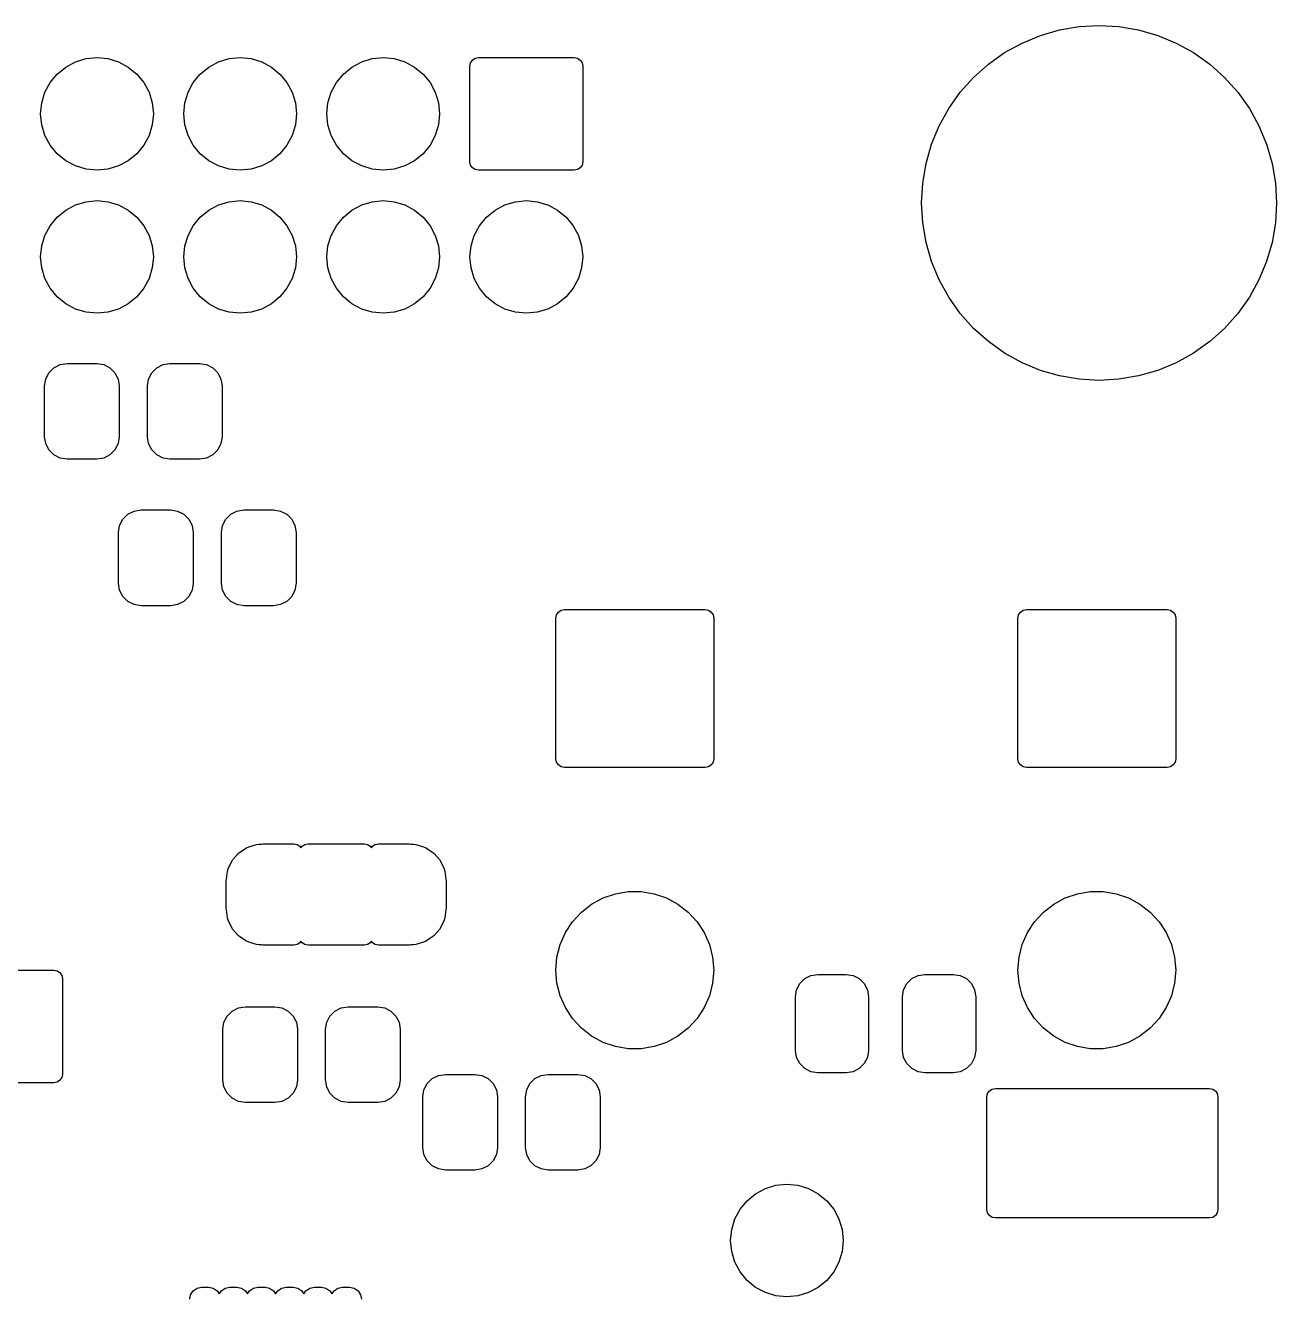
# Model space of a CAD drawing. Extents: x 0.26 to 1.73, y 0.28 to 2.12.
# Drawn here: x 0.85 to 1.724, y 1.235 to 2.124 of the extents above; entities that cross this region are included whole.
import ezdxf

# ---------------------------------------------------------------- set-up
doc = ezdxf.new("R2010")
doc.units = 0
doc.header["$MEASUREMENT"] = 0
doc.layers.add('BLACK', color=7, linetype='CONTINUOUS')

msp = doc.modelspace()

# ---------------------------------------------------------------- linework, layer by layer
at = {"layer": 'BLACK', "linetype": 'CONTINUOUS'}
for p, q in [((1.54619, 2.11173), (1.55904, 2.11706)), ((1.55904, 2.11706), (1.5724, 2.12091)), ((1.5724, 2.12091), (1.58611, 2.12324)), ((1.58611, 2.12324), (1.6, 2.12402)), ((1.6, 2.12402), (1.61389, 2.12324)), ((1.61389, 2.12324), (1.6276, 2.12091)), ((1.6276, 2.12091), (1.64096, 2.11706)), ((1.64096, 2.11706), (1.65381, 2.11173)), ((1.53402, 2.10501), (1.54619, 2.11173)), ((1.65381, 2.11173), (1.66598, 2.10501)), ((0.87793, 2.09494), (0.884737, 2.09858)), ((0.884737, 2.09858), (0.892122, 2.10082)), ((0.892122, 2.10082), (0.899803, 2.10157)), ((0.899803, 2.10157), (0.907484, 2.10082)), ((0.907484, 2.10082), (0.914869, 2.09858)), ((0.914869, 2.09858), (0.921676, 2.09494)), ((0.97793, 2.09494), (0.984737, 2.09858)), ((0.984737, 2.09858), (0.992122, 2.10082)), ((0.992122, 2.10082), (0.999803, 2.10157)), ((0.999803, 2.10157), (1.00748, 2.10082)), ((1.00748, 2.10082), (1.01487, 2.09858)), ((1.01487, 2.09858), (1.02168, 2.09494)), ((1.07793, 2.09494), (1.08474, 2.09858)), ((1.08474, 2.09858), (1.09212, 2.10082)), ((1.09212, 2.10082), (1.0998, 2.10157)), ((1.0998, 2.10157), (1.10748, 2.10082)), ((1.10748, 2.10082), (1.11487, 2.09858)), ((1.11487, 2.09858), (1.12168, 2.09494)), ((1.16088, 2.09793), (1.16216, 2.09985)), ((1.16216, 2.09985), (1.16408, 2.10113)), ((1.16408, 2.10113), (1.16634, 2.10157)), ((1.16634, 2.10157), (1.23327, 2.10157)), ((1.23327, 2.10157), (1.23553, 2.10113)), ((1.23553, 2.10113), (1.23744, 2.09985)), ((1.23744, 2.09985), (1.23872, 2.09793)), ((1.52268, 2.09696), (1.53402, 2.10501)), ((1.66598, 2.10501), (1.67732, 2.09696)), ((0.867068, 2.08408), (0.871964, 2.09004)), ((0.871964, 2.09004), (0.87793, 2.09494)), ((0.921676, 2.09494), (0.927642, 2.09004)), ((0.927642, 2.09004), (0.932538, 2.08408)), ((0.967068, 2.08408), (0.971964, 2.09004)), ((0.971964, 2.09004), (0.97793, 2.09494)), ((1.02168, 2.09494), (1.02764, 2.09004)), ((1.02764, 2.09004), (1.03254, 2.08408)), ((1.06707, 2.08408), (1.07196, 2.09004)), ((1.07196, 2.09004), (1.07793, 2.09494)), ((1.12168, 2.09494), (1.12764, 2.09004)), ((1.12764, 2.09004), (1.13254, 2.08408)), ((1.16043, 2.09567), (1.16088, 2.09793)), ((1.16043, 2.02874), (1.16043, 2.09567)), ((1.23872, 2.09793), (1.23917, 2.09567)), ((1.23917, 2.09567), (1.23917, 2.02874)), ((1.51231, 2.08769), (1.52268, 2.09696)), ((1.67732, 2.09696), (1.68769, 2.08769)), ((0.86343, 2.07727), (0.867068, 2.08408)), ((0.932538, 2.08408), (0.936176, 2.07727)), ((0.96343, 2.07727), (0.967068, 2.08408)), ((1.03254, 2.08408), (1.03618, 2.07727)), ((1.06343, 2.07727), (1.06707, 2.08408)), ((1.13254, 2.08408), (1.13618, 2.07727)), ((1.50304, 2.07732), (1.51231, 2.08769)), ((1.68769, 2.08769), (1.69696, 2.07732)), ((0.86119, 2.06989), (0.86343, 2.07727)), ((0.936176, 2.07727), (0.938417, 2.06989)), ((0.96119, 2.06989), (0.96343, 2.07727)), ((1.03618, 2.07727), (1.03842, 2.06989)), ((1.06119, 2.06989), (1.06343, 2.07727)), ((1.13618, 2.07727), (1.13842, 2.06989)), ((1.49499, 2.06598), (1.50304, 2.07732)), ((1.69696, 2.07732), (1.70501, 2.06598)), ((0.860433, 2.0622), (0.86119, 2.06989)), ((0.938417, 2.06989), (0.939173, 2.0622)), ((0.960433, 2.0622), (0.96119, 2.06989)), ((1.03842, 2.06989), (1.03917, 2.0622)), ((1.06043, 2.0622), (1.06119, 2.06989)), ((1.13842, 2.06989), (1.13917, 2.0622)), ((1.48827, 2.05381), (1.49499, 2.06598)), ((1.70501, 2.06598), (1.71173, 2.05381)), ((0.86119, 2.05452), (0.860433, 2.0622)), ((0.86343, 2.04714), (0.86119, 2.05452)), ((0.938417, 2.05452), (0.936176, 2.04714)), ((0.939173, 2.0622), (0.938417, 2.05452)), ((0.96119, 2.05452), (0.960433, 2.0622)), ((0.96343, 2.04714), (0.96119, 2.05452)), ((1.03842, 2.05452), (1.03618, 2.04714)), ((1.03917, 2.0622), (1.03842, 2.05452)), ((1.06119, 2.05452), (1.06043, 2.0622)), ((1.06343, 2.04714), (1.06119, 2.05452)), ((1.13842, 2.05452), (1.13618, 2.04714)), ((1.13917, 2.0622), (1.13842, 2.05452)), ((1.48294, 2.04096), (1.48827, 2.05381)), ((1.71173, 2.05381), (1.71706, 2.04096)), ((0.867068, 2.04033), (0.86343, 2.04714)), ((0.936176, 2.04714), (0.932538, 2.04033)), ((0.967068, 2.04033), (0.96343, 2.04714)), ((1.03618, 2.04714), (1.03254, 2.04033)), ((1.06707, 2.04033), (1.06343, 2.04714)), ((1.13618, 2.04714), (1.13254, 2.04033)), ((0.871964, 2.03437), (0.867068, 2.04033)), ((0.932538, 2.04033), (0.927642, 2.03437)), ((0.971964, 2.03437), (0.967068, 2.04033)), ((1.03254, 2.04033), (1.02764, 2.03437)), ((1.07196, 2.03437), (1.06707, 2.04033)), ((1.13254, 2.04033), (1.12764, 2.03437)), ((1.47909, 2.0276), (1.48294, 2.04096)), ((1.71706, 2.04096), (1.72091, 2.0276)), ((0.87793, 2.02947), (0.871964, 2.03437)), ((0.884737, 2.02583), (0.87793, 2.02947)), ((0.921676, 2.02947), (0.914869, 2.02583)), ((0.927642, 2.03437), (0.921676, 2.02947)), ((0.97793, 2.02947), (0.971964, 2.03437)), ((0.984737, 2.02583), (0.97793, 2.02947)), ((1.02168, 2.02947), (1.01487, 2.02583)), ((1.02764, 2.03437), (1.02168, 2.02947)), ((1.07793, 2.02947), (1.07196, 2.03437)), ((1.08474, 2.02583), (1.07793, 2.02947)), ((1.12168, 2.02947), (1.11487, 2.02583)), ((1.12764, 2.03437), (1.12168, 2.02947)), ((1.16088, 2.02648), (1.16043, 2.02874)), ((1.23917, 2.02874), (1.23872, 2.02648)), ((1.47676, 2.01389), (1.47909, 2.0276)), ((1.72091, 2.0276), (1.72324, 2.01389)), ((0.892122, 2.02359), (0.884737, 2.02583)), ((0.899803, 2.02283), (0.892122, 2.02359)), ((0.907484, 2.02359), (0.899803, 2.02283)), ((0.914869, 2.02583), (0.907484, 2.02359)), ((0.992122, 2.02359), (0.984737, 2.02583)), ((0.999803, 2.02283), (0.992122, 2.02359)), ((1.00748, 2.02359), (0.999803, 2.02283)), ((1.01487, 2.02583), (1.00748, 2.02359)), ((1.09212, 2.02359), (1.08474, 2.02583)), ((1.0998, 2.02283), (1.09212, 2.02359)), ((1.10748, 2.02359), (1.0998, 2.02283)), ((1.11487, 2.02583), (1.10748, 2.02359)), ((1.16216, 2.02456), (1.16088, 2.02648)), ((1.16408, 2.02328), (1.16216, 2.02456)), ((1.16634, 2.02283), (1.16408, 2.02328)), ((1.23327, 2.02283), (1.16634, 2.02283)), ((1.23553, 2.02328), (1.23327, 2.02283)), ((1.23744, 2.02456), (1.23553, 2.02328)), ((1.23872, 2.02648), (1.23744, 2.02456)), ((1.47598, 2), (1.47676, 2.01389)), ((1.72324, 2.01389), (1.72402, 2)), ((0.884737, 1.99858), (0.892122, 2.00082)), ((0.892122, 2.00082), (0.899803, 2.00157)), ((0.899803, 2.00157), (0.907484, 2.00082)), ((0.907484, 2.00082), (0.914869, 1.99858)), ((0.984737, 1.99858), (0.992122, 2.00082)), ((0.992122, 2.00082), (0.999803, 2.00157)), ((0.999803, 2.00157), (1.00748, 2.00082)), ((1.00748, 2.00082), (1.01487, 1.99858)), ((1.08474, 1.99858), (1.09212, 2.00082)), ((1.09212, 2.00082), (1.0998, 2.00157)), ((1.0998, 2.00157), (1.10748, 2.00082)), ((1.10748, 2.00082), (1.11487, 1.99858)), ((1.18474, 1.99858), (1.19212, 2.00082)), ((1.19212, 2.00082), (1.1998, 2.00157)), ((1.1998, 2.00157), (1.20748, 2.00082)), ((1.20748, 2.00082), (1.21487, 1.99858)), ((0.871964, 1.99004), (0.87793, 1.99494)), ((0.87793, 1.99494), (0.884737, 1.99858)), ((0.914869, 1.99858), (0.921676, 1.99494)), ((0.921676, 1.99494), (0.927642, 1.99004)), ((0.971964, 1.99004), (0.97793, 1.99494)), ((0.97793, 1.99494), (0.984737, 1.99858)), ((1.01487, 1.99858), (1.02168, 1.99494)), ((1.02168, 1.99494), (1.02764, 1.99004)), ((1.07196, 1.99004), (1.07793, 1.99494)), ((1.07793, 1.99494), (1.08474, 1.99858)), ((1.11487, 1.99858), (1.12168, 1.99494)), ((1.12168, 1.99494), (1.12764, 1.99004)), ((1.17196, 1.99004), (1.17793, 1.99494)), ((1.17793, 1.99494), (1.18474, 1.99858)), ((1.21487, 1.99858), (1.22168, 1.99494)), ((1.22168, 1.99494), (1.22764, 1.99004)), ((1.47676, 1.98611), (1.47598, 2)), ((1.72402, 2), (1.72324, 1.98611)), ((0.86343, 1.97727), (0.867068, 1.98408)), ((0.867068, 1.98408), (0.871964, 1.99004)), ((0.927642, 1.99004), (0.932538, 1.98408)), ((0.932538, 1.98408), (0.936176, 1.97727)), ((0.96343, 1.97727), (0.967068, 1.98408)), ((0.967068, 1.98408), (0.971964, 1.99004)), ((1.02764, 1.99004), (1.03254, 1.98408)), ((1.03254, 1.98408), (1.03618, 1.97727)), ((1.06343, 1.97727), (1.06707, 1.98408)), ((1.06707, 1.98408), (1.07196, 1.99004)), ((1.12764, 1.99004), (1.13254, 1.98408)), ((1.13254, 1.98408), (1.13618, 1.97727)), ((1.16343, 1.97727), (1.16707, 1.98408)), ((1.16707, 1.98408), (1.17196, 1.99004)), ((1.22764, 1.99004), (1.23254, 1.98408)), ((1.23254, 1.98408), (1.23618, 1.97727)), ((1.47909, 1.9724), (1.47676, 1.98611)), ((1.72324, 1.98611), (1.72091, 1.9724)), ((0.86119, 1.96989), (0.86343, 1.97727)), ((0.936176, 1.97727), (0.938417, 1.96989)), ((0.96119, 1.96989), (0.96343, 1.97727)), ((1.03618, 1.97727), (1.03842, 1.96989)), ((1.06119, 1.96989), (1.06343, 1.97727)), ((1.13618, 1.97727), (1.13842, 1.96989)), ((1.16119, 1.96989), (1.16343, 1.97727)), ((1.23618, 1.97727), (1.23842, 1.96989)), ((0.860433, 1.9622), (0.86119, 1.96989)), ((0.938417, 1.96989), (0.939173, 1.9622)), ((0.960433, 1.9622), (0.96119, 1.96989)), ((1.03842, 1.96989), (1.03917, 1.9622)), ((1.06043, 1.9622), (1.06119, 1.96989)), ((1.13842, 1.96989), (1.13917, 1.9622)), ((1.16043, 1.9622), (1.16119, 1.96989)), ((1.23842, 1.96989), (1.23917, 1.9622)), ((1.48294, 1.95904), (1.47909, 1.9724)), ((1.72091, 1.9724), (1.71706, 1.95904)), ((0.86119, 1.95452), (0.860433, 1.9622)), ((0.939173, 1.9622), (0.938417, 1.95452)), ((0.96119, 1.95452), (0.960433, 1.9622)), ((1.03917, 1.9622), (1.03842, 1.95452)), ((1.06119, 1.95452), (1.06043, 1.9622)), ((1.13917, 1.9622), (1.13842, 1.95452)), ((1.16119, 1.95452), (1.16043, 1.9622)), ((1.23917, 1.9622), (1.23842, 1.95452)), ((1.48827, 1.94619), (1.48294, 1.95904)), ((1.71706, 1.95904), (1.71173, 1.94619)), ((0.86343, 1.94714), (0.86119, 1.95452)), ((0.867068, 1.94033), (0.86343, 1.94714)), ((0.936176, 1.94714), (0.932538, 1.94033)), ((0.938417, 1.95452), (0.936176, 1.94714)), ((0.96343, 1.94714), (0.96119, 1.95452)), ((0.967068, 1.94033), (0.96343, 1.94714)), ((1.03618, 1.94714), (1.03254, 1.94033)), ((1.03842, 1.95452), (1.03618, 1.94714)), ((1.06343, 1.94714), (1.06119, 1.95452)), ((1.06707, 1.94033), (1.06343, 1.94714)), ((1.13618, 1.94714), (1.13254, 1.94033)), ((1.13842, 1.95452), (1.13618, 1.94714)), ((1.16343, 1.94714), (1.16119, 1.95452)), ((1.16707, 1.94033), (1.16343, 1.94714)), ((1.23618, 1.94714), (1.23254, 1.94033)), ((1.23842, 1.95452), (1.23618, 1.94714)), ((0.871964, 1.93437), (0.867068, 1.94033)), ((0.932538, 1.94033), (0.927642, 1.93437)), ((0.971964, 1.93437), (0.967068, 1.94033)), ((1.03254, 1.94033), (1.02764, 1.93437)), ((1.07196, 1.93437), (1.06707, 1.94033)), ((1.13254, 1.94033), (1.12764, 1.93437)), ((1.17196, 1.93437), (1.16707, 1.94033)), ((1.23254, 1.94033), (1.22764, 1.93437)), ((1.49499, 1.93402), (1.48827, 1.94619)), ((1.71173, 1.94619), (1.70501, 1.93402)), ((0.87793, 1.92947), (0.871964, 1.93437)), ((0.884737, 1.92583), (0.87793, 1.92947)), ((0.921676, 1.92947), (0.914869, 1.92583)), ((0.927642, 1.93437), (0.921676, 1.92947)), ((0.97793, 1.92947), (0.971964, 1.93437)), ((0.984737, 1.92583), (0.97793, 1.92947)), ((1.02168, 1.92947), (1.01487, 1.92583)), ((1.02764, 1.93437), (1.02168, 1.92947)), ((1.07793, 1.92947), (1.07196, 1.93437)), ((1.08474, 1.92583), (1.07793, 1.92947)), ((1.12168, 1.92947), (1.11487, 1.92583)), ((1.12764, 1.93437), (1.12168, 1.92947)), ((1.17793, 1.92947), (1.17196, 1.93437)), ((1.18474, 1.92583), (1.17793, 1.92947)), ((1.22168, 1.92947), (1.21487, 1.92583)), ((1.22764, 1.93437), (1.22168, 1.92947)), ((1.50304, 1.92268), (1.49499, 1.93402)), ((1.70501, 1.93402), (1.69696, 1.92268)), ((0.892122, 1.92359), (0.884737, 1.92583)), ((0.899803, 1.92283), (0.892122, 1.92359)), ((0.907484, 1.92359), (0.899803, 1.92283)), ((0.914869, 1.92583), (0.907484, 1.92359)), ((0.992122, 1.92359), (0.984737, 1.92583)), ((0.999803, 1.92283), (0.992122, 1.92359)), ((1.00748, 1.92359), (0.999803, 1.92283)), ((1.01487, 1.92583), (1.00748, 1.92359)), ((1.09212, 1.92359), (1.08474, 1.92583)), ((1.0998, 1.92283), (1.09212, 1.92359)), ((1.10748, 1.92359), (1.0998, 1.92283)), ((1.11487, 1.92583), (1.10748, 1.92359)), ((1.19212, 1.92359), (1.18474, 1.92583)), ((1.1998, 1.92283), (1.19212, 1.92359)), ((1.20748, 1.92359), (1.1998, 1.92283)), ((1.21487, 1.92583), (1.20748, 1.92359)), ((1.51231, 1.91231), (1.50304, 1.92268)), ((1.69696, 1.92268), (1.68769, 1.91231)), ((1.52268, 1.90304), (1.51231, 1.91231)), ((1.68769, 1.91231), (1.67732, 1.90304)), ((1.53402, 1.89499), (1.52268, 1.90304)), ((1.67732, 1.90304), (1.66598, 1.89499)), ((1.54619, 1.88827), (1.53402, 1.89499)), ((1.66598, 1.89499), (1.65381, 1.88827)), ((0.869681, 1.88479), (0.874071, 1.88702)), ((0.874071, 1.88702), (0.878937, 1.8878)), ((0.878937, 1.8878), (0.899606, 1.8878)), ((0.899606, 1.8878), (0.904473, 1.88702)), ((0.904473, 1.88702), (0.908863, 1.88479)), ((0.941531, 1.88479), (0.945921, 1.88702)), ((0.945921, 1.88702), (0.950787, 1.8878)), ((0.950787, 1.8878), (0.971457, 1.8878)), ((0.971457, 1.8878), (0.976323, 1.88702)), ((0.976323, 1.88702), (0.980713, 1.88479)), ((1.55904, 1.88294), (1.54619, 1.88827)), ((1.65381, 1.88827), (1.64096, 1.88294)), ((0.863189, 1.87205), (0.86396, 1.87691)), ((0.86396, 1.87691), (0.866197, 1.8813)), ((0.866197, 1.8813), (0.869681, 1.88479)), ((0.908863, 1.88479), (0.912347, 1.8813)), ((0.912347, 1.8813), (0.914584, 1.87691)), ((0.914584, 1.87691), (0.915354, 1.87205)), ((0.935039, 1.87205), (0.93581, 1.87691)), ((0.93581, 1.87691), (0.938047, 1.8813)), ((0.938047, 1.8813), (0.941531, 1.88479)), ((0.980713, 1.88479), (0.984197, 1.8813)), ((0.984197, 1.8813), (0.986434, 1.87691)), ((0.986434, 1.87691), (0.987205, 1.87205)), ((1.5724, 1.87909), (1.55904, 1.88294)), ((1.58611, 1.87676), (1.5724, 1.87909)), ((1.6, 1.87598), (1.58611, 1.87676)), ((1.61389, 1.87676), (1.6, 1.87598)), ((1.6276, 1.87909), (1.61389, 1.87676)), ((1.64096, 1.88294), (1.6276, 1.87909)), ((0.863189, 1.83661), (0.863189, 1.87205)), ((0.915354, 1.87205), (0.915354, 1.83661)), ((0.935039, 1.83661), (0.935039, 1.87205)), ((0.987205, 1.87205), (0.987205, 1.83661)), ((0.86396, 1.83175), (0.863189, 1.83661)), ((0.866197, 1.82736), (0.86396, 1.83175)), ((0.914584, 1.83175), (0.912347, 1.82736)), ((0.915354, 1.83661), (0.914584, 1.83175)), ((0.93581, 1.83175), (0.935039, 1.83661)), ((0.938047, 1.82736), (0.93581, 1.83175)), ((0.986434, 1.83175), (0.984197, 1.82736)), ((0.987205, 1.83661), (0.986434, 1.83175)), ((0.869681, 1.82387), (0.866197, 1.82736)), ((0.874071, 1.82164), (0.869681, 1.82387)), ((0.908863, 1.82387), (0.904473, 1.82164)), ((0.912347, 1.82736), (0.908863, 1.82387)), ((0.941531, 1.82387), (0.938047, 1.82736)), ((0.945921, 1.82164), (0.941531, 1.82387)), ((0.980713, 1.82387), (0.976323, 1.82164)), ((0.984197, 1.82736), (0.980713, 1.82387)), ((0.878937, 1.82087), (0.874071, 1.82164)), ((0.899606, 1.82087), (0.878937, 1.82087)), ((0.904473, 1.82164), (0.899606, 1.82087)), ((0.950787, 1.82087), (0.945921, 1.82164)), ((0.971457, 1.82087), (0.950787, 1.82087)), ((0.976323, 1.82164), (0.971457, 1.82087)), ((0.915633, 1.77455), (0.91787, 1.77894)), ((0.91787, 1.77894), (0.921354, 1.78243)), ((0.921354, 1.78243), (0.925744, 1.78466)), ((0.925744, 1.78466), (0.93061, 1.78543)), ((0.93061, 1.78543), (0.95128, 1.78543)), ((0.95128, 1.78543), (0.956146, 1.78466)), ((0.956146, 1.78466), (0.960536, 1.78243)), ((0.960536, 1.78243), (0.96402, 1.77894)), ((0.96402, 1.77894), (0.966257, 1.77455)), ((0.987483, 1.77455), (0.98972, 1.77894)), ((0.98972, 1.77894), (0.993204, 1.78243)), ((0.993204, 1.78243), (0.997594, 1.78466)), ((0.997594, 1.78466), (1.00246, 1.78543)), ((1.00246, 1.78543), (1.02313, 1.78543)), ((1.02313, 1.78543), (1.028, 1.78466)), ((1.028, 1.78466), (1.03239, 1.78243)), ((1.03239, 1.78243), (1.03587, 1.77894)), ((1.03587, 1.77894), (1.03811, 1.77455)), ((0.914862, 1.76969), (0.915633, 1.77455)), ((0.914862, 1.73425), (0.914862, 1.76969)), ((0.966257, 1.77455), (0.967028, 1.76969)), ((0.967028, 1.76969), (0.967028, 1.73425)), ((0.986713, 1.76969), (0.987483, 1.77455)), ((0.986713, 1.73425), (0.986713, 1.76969)), ((1.03811, 1.77455), (1.03888, 1.76969)), ((1.03888, 1.76969), (1.03888, 1.73425)), ((0.915633, 1.72939), (0.914862, 1.73425)), ((0.967028, 1.73425), (0.966257, 1.72939)), ((0.987483, 1.72939), (0.986713, 1.73425)), ((1.03888, 1.73425), (1.03811, 1.72939)), ((0.91787, 1.725), (0.915633, 1.72939)), ((0.921354, 1.72151), (0.91787, 1.725)), ((0.96402, 1.725), (0.960536, 1.72151)), ((0.966257, 1.72939), (0.96402, 1.725)), ((0.98972, 1.725), (0.987483, 1.72939)), ((0.993204, 1.72151), (0.98972, 1.725)), ((1.03587, 1.725), (1.03239, 1.72151)), ((1.03811, 1.72939), (1.03587, 1.725)), ((0.925744, 1.71927), (0.921354, 1.72151)), ((0.93061, 1.7185), (0.925744, 1.71927)), ((0.95128, 1.7185), (0.93061, 1.7185)), ((0.956146, 1.71927), (0.95128, 1.7185)), ((0.960536, 1.72151), (0.956146, 1.71927)), ((0.997594, 1.71927), (0.993204, 1.72151)), ((1.00246, 1.7185), (0.997594, 1.71927)), ((1.02313, 1.7185), (1.00246, 1.7185)), ((1.028, 1.71927), (1.02313, 1.7185)), ((1.03239, 1.72151), (1.028, 1.71927)), ((1.22047, 1.70984), (1.22092, 1.7121)), ((1.22047, 1.61142), (1.22047, 1.70984)), ((1.22092, 1.7121), (1.2222, 1.71402)), ((1.2222, 1.71402), (1.22412, 1.7153)), ((1.22412, 1.7153), (1.22638, 1.71575)), ((1.22638, 1.71575), (1.3248, 1.71575)), ((1.3248, 1.71575), (1.32706, 1.7153)), ((1.32706, 1.7153), (1.32898, 1.71402)), ((1.32898, 1.71402), (1.33026, 1.7121)), ((1.33026, 1.7121), (1.33071, 1.70984)), ((1.33071, 1.70984), (1.33071, 1.61142)), ((1.54331, 1.70984), (1.54376, 1.7121)), ((1.54331, 1.61142), (1.54331, 1.70984)), ((1.54376, 1.7121), (1.54504, 1.71402)), ((1.54504, 1.71402), (1.54695, 1.7153)), ((1.54695, 1.7153), (1.54921, 1.71575)), ((1.54921, 1.71575), (1.64764, 1.71575)), ((1.64764, 1.71575), (1.6499, 1.7153)), ((1.6499, 1.7153), (1.65181, 1.71402)), ((1.65181, 1.71402), (1.65309, 1.7121)), ((1.65309, 1.7121), (1.65354, 1.70984)), ((1.65354, 1.70984), (1.65354, 1.61142)), ((1.22092, 1.60916), (1.22047, 1.61142)), ((1.33071, 1.61142), (1.33026, 1.60916)), ((1.54376, 1.60916), (1.54331, 1.61142)), ((1.65354, 1.61142), (1.65309, 1.60916)), ((1.2222, 1.60724), (1.22092, 1.60916)), ((1.22412, 1.60596), (1.2222, 1.60724)), ((1.22638, 1.60551), (1.22412, 1.60596)), ((1.3248, 1.60551), (1.22638, 1.60551)), ((1.32706, 1.60596), (1.3248, 1.60551)), ((1.32898, 1.60724), (1.32706, 1.60596)), ((1.33026, 1.60916), (1.32898, 1.60724)), ((1.54504, 1.60724), (1.54376, 1.60916)), ((1.54695, 1.60596), (1.54504, 1.60724)), ((1.54921, 1.60551), (1.54695, 1.60596)), ((1.64764, 1.60551), (1.54921, 1.60551)), ((1.6499, 1.60596), (1.64764, 1.60551)), ((1.65181, 1.60724), (1.6499, 1.60596)), ((1.65309, 1.60916), (1.65181, 1.60724)), ((0.999664, 1.54632), (1.00438, 1.54935)), ((1.00438, 1.54935), (1.00591, 1.55005)), ((1.00591, 1.55005), (1.01128, 1.55163)), ((1.01128, 1.55163), (1.01295, 1.55187)), ((1.01295, 1.55187), (1.01474, 1.55187)), ((1.01474, 1.55187), (1.01575, 1.55207)), ((1.01575, 1.55207), (1.0374, 1.55207)), ((1.0374, 1.55207), (1.03966, 1.55162)), ((1.03966, 1.55162), (1.04158, 1.55034)), ((1.04158, 1.55034), (1.04232, 1.54922)), ((1.04232, 1.54922), (1.04307, 1.55034)), ((1.04307, 1.55034), (1.04498, 1.55162)), ((1.04498, 1.55162), (1.04724, 1.55207)), ((1.04724, 1.55207), (1.08661, 1.55207)), ((1.08661, 1.55207), (1.08887, 1.55162)), ((1.08887, 1.55162), (1.09079, 1.55034)), ((1.09079, 1.55034), (1.09154, 1.54922)), ((1.09154, 1.54922), (1.09228, 1.55034)), ((1.09228, 1.55034), (1.0942, 1.55162)), ((1.0942, 1.55162), (1.09646, 1.55207)), ((1.09646, 1.55207), (1.11811, 1.55207)), ((1.11811, 1.55207), (1.11912, 1.55187)), ((1.11912, 1.55187), (1.12091, 1.55187)), ((1.12091, 1.55187), (1.12258, 1.55163)), ((1.12258, 1.55163), (1.12795, 1.55005)), ((1.12795, 1.55005), (1.12948, 1.54935)), ((1.12948, 1.54935), (1.13419, 1.54632)), ((0.991489, 1.53448), (0.993816, 1.53957)), ((0.993816, 1.53957), (0.994725, 1.54099)), ((0.994725, 1.54099), (0.998394, 1.54522)), ((0.998394, 1.54522), (0.999664, 1.54632)), ((1.13419, 1.54632), (1.13546, 1.54522)), ((1.13546, 1.54522), (1.13913, 1.54099)), ((1.13913, 1.54099), (1.14004, 1.53957)), ((1.14004, 1.53957), (1.14237, 1.53448)), ((0.990218, 1.52732), (0.991015, 1.53286)), ((0.991015, 1.53286), (0.991489, 1.53448)), ((1.14237, 1.53448), (1.14284, 1.53286)), ((1.14284, 1.53286), (1.14364, 1.52732)), ((0.990157, 1.52648), (0.990218, 1.52732)), ((0.990157, 1.50679), (0.990157, 1.52648)), ((1.14364, 1.52732), (1.1437, 1.52648)), ((1.1437, 1.52648), (1.1437, 1.50679)), ((1.24544, 1.50992), (1.25345, 1.51426)), ((1.25345, 1.51426), (1.26206, 1.51721)), ((1.26206, 1.51721), (1.27104, 1.51871)), ((1.27104, 1.51871), (1.28014, 1.51871)), ((1.28014, 1.51871), (1.28912, 1.51721)), ((1.28912, 1.51721), (1.29773, 1.51426)), ((1.29773, 1.51426), (1.30574, 1.50992)), ((1.56828, 1.50992), (1.57628, 1.51426)), ((1.57628, 1.51426), (1.58489, 1.51721)), ((1.58489, 1.51721), (1.59387, 1.51871)), ((1.59387, 1.51871), (1.60298, 1.51871)), ((1.60298, 1.51871), (1.61196, 1.51721)), ((1.61196, 1.51721), (1.62057, 1.51426)), ((1.62057, 1.51426), (1.62857, 1.50992)), ((0.990218, 1.50595), (0.990157, 1.50679)), ((0.991015, 1.5004), (0.990218, 1.50595)), ((1.14364, 1.50595), (1.14284, 1.5004)), ((1.1437, 1.50679), (1.14364, 1.50595)), ((1.23209, 1.49763), (1.23826, 1.50433)), ((1.23826, 1.50433), (1.24544, 1.50992)), ((1.30574, 1.50992), (1.31292, 1.50433)), ((1.31292, 1.50433), (1.31909, 1.49763)), ((1.55493, 1.49763), (1.56109, 1.50433)), ((1.56109, 1.50433), (1.56828, 1.50992)), ((1.62857, 1.50992), (1.63576, 1.50433)), ((1.63576, 1.50433), (1.64192, 1.49763)), ((0.991489, 1.49879), (0.991015, 1.5004)), ((0.993816, 1.4937), (0.991489, 1.49879)), ((0.994725, 1.49228), (0.993816, 1.4937)), ((1.14004, 1.4937), (1.13913, 1.49228)), ((1.14237, 1.49879), (1.14004, 1.4937)), ((1.14284, 1.5004), (1.14237, 1.49879)), ((1.22712, 1.49001), (1.23209, 1.49763)), ((1.31909, 1.49763), (1.32407, 1.49001)), ((1.54995, 1.49001), (1.55493, 1.49763)), ((1.64192, 1.49763), (1.6469, 1.49001)), ((0.998394, 1.48805), (0.994725, 1.49228)), ((0.999664, 1.48695), (0.998394, 1.48805)), ((1.00438, 1.48392), (0.999664, 1.48695)), ((1.13419, 1.48695), (1.12948, 1.48392)), ((1.13546, 1.48805), (1.13419, 1.48695)), ((1.13913, 1.49228), (1.13546, 1.48805)), ((1.22346, 1.48168), (1.22712, 1.49001)), ((1.32407, 1.49001), (1.32772, 1.48168)), ((1.54629, 1.48168), (1.54995, 1.49001)), ((1.6469, 1.49001), (1.65056, 1.48168)), ((1.00591, 1.48322), (1.00438, 1.48392)), ((1.01128, 1.48164), (1.00591, 1.48322)), ((1.01295, 1.4814), (1.01128, 1.48164)), ((1.01474, 1.4814), (1.01295, 1.4814)), ((1.01575, 1.4812), (1.01474, 1.4814)), ((1.0374, 1.4812), (1.01575, 1.4812)), ((1.03966, 1.48165), (1.0374, 1.4812)), ((1.04158, 1.48293), (1.03966, 1.48165)), ((1.04232, 1.48405), (1.04158, 1.48293)), ((1.04307, 1.48293), (1.04232, 1.48405)), ((1.04498, 1.48165), (1.04307, 1.48293)), ((1.04724, 1.4812), (1.04498, 1.48165)), ((1.08661, 1.4812), (1.04724, 1.4812)), ((1.08887, 1.48165), (1.08661, 1.4812)), ((1.09079, 1.48293), (1.08887, 1.48165)), ((1.09154, 1.48405), (1.09079, 1.48293)), ((1.09228, 1.48293), (1.09154, 1.48405)), ((1.0942, 1.48165), (1.09228, 1.48293)), ((1.09646, 1.4812), (1.0942, 1.48165)), ((1.11811, 1.4812), (1.09646, 1.4812)), ((1.11912, 1.4814), (1.11811, 1.4812)), ((1.12091, 1.4814), (1.11912, 1.4814)), ((1.12258, 1.48164), (1.12091, 1.4814)), ((1.12795, 1.48322), (1.12258, 1.48164)), ((1.12948, 1.48392), (1.12795, 1.48322)), ((1.22122, 1.47285), (1.22346, 1.48168)), ((1.32772, 1.48168), (1.32996, 1.47285)), ((1.54406, 1.47285), (1.54629, 1.48168)), ((1.65056, 1.48168), (1.65279, 1.47285)), ((1.22047, 1.46378), (1.22122, 1.47285)), ((1.32996, 1.47285), (1.33071, 1.46378)), ((1.54331, 1.46378), (1.54406, 1.47285)), ((1.65279, 1.47285), (1.65354, 1.46378)), ((0.802756, 1.46378), (0.869685, 1.46378)), ((0.869685, 1.46378), (0.871945, 1.46333)), ((0.871945, 1.46333), (0.873861, 1.46205)), ((0.873861, 1.46205), (0.875141, 1.46013)), ((0.875141, 1.46013), (0.875591, 1.45787)), ((1.22122, 1.45471), (1.22047, 1.46378)), ((1.33071, 1.46378), (1.32996, 1.45471)), ((1.39429, 1.45782), (1.39868, 1.46006)), ((1.39868, 1.46006), (1.40354, 1.46083)), ((1.40354, 1.46083), (1.42323, 1.46083)), ((1.42323, 1.46083), (1.42809, 1.46006)), ((1.42809, 1.46006), (1.43248, 1.45782)), ((1.46909, 1.45782), (1.47348, 1.46006)), ((1.47348, 1.46006), (1.47835, 1.46083)), ((1.47835, 1.46083), (1.49803, 1.46083)), ((1.49803, 1.46083), (1.5029, 1.46006)), ((1.5029, 1.46006), (1.50729, 1.45782)), ((1.54406, 1.45471), (1.54331, 1.46378)), ((1.65354, 1.46378), (1.65279, 1.45471)), ((0.875591, 1.45787), (0.875591, 1.39094)), ((1.22346, 1.44588), (1.22122, 1.45471)), ((1.32996, 1.45471), (1.32772, 1.44588)), ((1.3878, 1.44508), (1.38857, 1.44995)), ((1.38857, 1.44995), (1.3908, 1.45434)), ((1.3908, 1.45434), (1.39429, 1.45782)), ((1.43248, 1.45782), (1.43597, 1.45434)), ((1.43597, 1.45434), (1.43821, 1.44995)), ((1.43821, 1.44995), (1.43898, 1.44508)), ((1.4626, 1.44508), (1.46337, 1.44995)), ((1.46337, 1.44995), (1.46561, 1.45434)), ((1.46561, 1.45434), (1.46909, 1.45782)), ((1.50729, 1.45782), (1.51077, 1.45434)), ((1.51077, 1.45434), (1.51301, 1.44995)), ((1.51301, 1.44995), (1.51378, 1.44508)), ((1.54629, 1.44588), (1.54406, 1.45471)), ((1.65279, 1.45471), (1.65056, 1.44588)), ((1.22712, 1.43755), (1.22346, 1.44588)), ((1.32772, 1.44588), (1.32407, 1.43755)), ((1.3878, 1.40768), (1.3878, 1.44508)), ((1.43898, 1.44508), (1.43898, 1.40768)), ((1.4626, 1.40768), (1.4626, 1.44508)), ((1.51378, 1.44508), (1.51378, 1.40768)), ((1.54995, 1.43755), (1.54629, 1.44588)), ((1.65056, 1.44588), (1.6469, 1.43755)), ((0.988468, 1.42731), (0.990704, 1.4317)), ((0.990704, 1.4317), (0.994188, 1.43518)), ((0.994188, 1.43518), (0.998578, 1.43742)), ((0.998578, 1.43742), (1.00344, 1.43819)), ((1.00344, 1.43819), (1.02411, 1.43819)), ((1.02411, 1.43819), (1.02898, 1.43742)), ((1.02898, 1.43742), (1.03337, 1.43518)), ((1.03337, 1.43518), (1.03685, 1.4317)), ((1.03685, 1.4317), (1.03909, 1.42731)), ((1.06032, 1.42731), (1.06255, 1.4317)), ((1.06255, 1.4317), (1.06604, 1.43518)), ((1.06604, 1.43518), (1.07043, 1.43742)), ((1.07043, 1.43742), (1.0753, 1.43819)), ((1.0753, 1.43819), (1.09596, 1.43819)), ((1.09596, 1.43819), (1.10083, 1.43742)), ((1.10083, 1.43742), (1.10522, 1.43518)), ((1.10522, 1.43518), (1.10871, 1.4317)), ((1.10871, 1.4317), (1.11094, 1.42731)), ((1.23209, 1.42993), (1.22712, 1.43755)), ((1.32407, 1.43755), (1.31909, 1.42993)), ((1.55493, 1.42993), (1.54995, 1.43755)), ((1.6469, 1.43755), (1.64192, 1.42993)), ((0.987697, 1.42244), (0.988468, 1.42731)), ((1.03909, 1.42731), (1.03986, 1.42244)), ((1.05955, 1.42244), (1.06032, 1.42731)), ((1.11094, 1.42731), (1.11171, 1.42244)), ((1.23826, 1.42323), (1.23209, 1.42993)), ((1.24544, 1.41764), (1.23826, 1.42323)), ((1.31292, 1.42323), (1.30574, 1.41764)), ((1.31909, 1.42993), (1.31292, 1.42323)), ((1.56109, 1.42323), (1.55493, 1.42993)), ((1.56828, 1.41764), (1.56109, 1.42323)), ((1.63576, 1.42323), (1.62857, 1.41764)), ((1.64192, 1.42993), (1.63576, 1.42323)), ((0.987697, 1.38701), (0.987697, 1.42244)), ((1.03986, 1.42244), (1.03986, 1.38701)), ((1.05955, 1.38701), (1.05955, 1.42244)), ((1.11171, 1.42244), (1.11171, 1.38701)), ((1.25345, 1.4133), (1.24544, 1.41764)), ((1.30574, 1.41764), (1.29773, 1.4133)), ((1.57628, 1.4133), (1.56828, 1.41764)), ((1.62857, 1.41764), (1.62057, 1.4133)), ((1.26206, 1.41035), (1.25345, 1.4133)), ((1.27104, 1.40885), (1.26206, 1.41035)), ((1.28014, 1.40885), (1.27104, 1.40885)), ((1.28912, 1.41035), (1.28014, 1.40885)), ((1.29773, 1.4133), (1.28912, 1.41035)), ((1.38857, 1.40281), (1.3878, 1.40768)), ((1.43898, 1.40768), (1.43821, 1.40281)), ((1.46337, 1.40281), (1.4626, 1.40768)), ((1.51378, 1.40768), (1.51301, 1.40281)), ((1.58489, 1.41035), (1.57628, 1.4133)), ((1.59387, 1.40885), (1.58489, 1.41035)), ((1.60298, 1.40885), (1.59387, 1.40885)), ((1.61196, 1.41035), (1.60298, 1.40885)), ((1.62057, 1.4133), (1.61196, 1.41035)), ((1.3908, 1.39842), (1.38857, 1.40281)), ((1.39429, 1.39494), (1.3908, 1.39842)), ((1.43597, 1.39842), (1.43248, 1.39494)), ((1.43821, 1.40281), (1.43597, 1.39842)), ((1.46561, 1.39842), (1.46337, 1.40281)), ((1.46909, 1.39494), (1.46561, 1.39842)), ((1.51077, 1.39842), (1.50729, 1.39494)), ((1.51301, 1.40281), (1.51077, 1.39842)), ((0.875141, 1.38868), (0.873861, 1.38677)), ((0.875591, 1.39094), (0.875141, 1.38868)), ((0.988468, 1.38214), (0.987697, 1.38701)), ((1.03986, 1.38701), (1.03909, 1.38214)), ((1.06032, 1.38214), (1.05955, 1.38701)), ((1.11171, 1.38701), (1.11094, 1.38214)), ((1.13047, 1.38445), (1.13395, 1.38794)), ((1.13395, 1.38794), (1.13834, 1.39017)), ((1.13834, 1.39017), (1.14321, 1.39094)), ((1.14321, 1.39094), (1.16388, 1.39094)), ((1.16388, 1.39094), (1.16874, 1.39017)), ((1.16874, 1.39017), (1.17313, 1.38794)), ((1.17313, 1.38794), (1.17662, 1.38445)), ((1.20232, 1.38445), (1.2058, 1.38794)), ((1.2058, 1.38794), (1.21019, 1.39017)), ((1.21019, 1.39017), (1.21506, 1.39094)), ((1.21506, 1.39094), (1.23573, 1.39094)), ((1.23573, 1.39094), (1.24059, 1.39017)), ((1.24059, 1.39017), (1.24498, 1.38794)), ((1.24498, 1.38794), (1.24847, 1.38445)), ((1.39868, 1.3927), (1.39429, 1.39494)), ((1.40354, 1.39193), (1.39868, 1.3927)), ((1.42323, 1.39193), (1.40354, 1.39193)), ((1.42809, 1.3927), (1.42323, 1.39193)), ((1.43248, 1.39494), (1.42809, 1.3927)), ((1.47348, 1.3927), (1.46909, 1.39494)), ((1.47835, 1.39193), (1.47348, 1.3927)), ((1.49803, 1.39193), (1.47835, 1.39193)), ((1.5029, 1.3927), (1.49803, 1.39193)), ((1.50729, 1.39494), (1.5029, 1.3927)), ((0.869685, 1.38504), (0.802756, 1.38504)), ((0.871945, 1.38549), (0.869685, 1.38504)), ((0.873861, 1.38677), (0.871945, 1.38549)), ((0.990704, 1.37775), (0.988468, 1.38214)), ((1.03909, 1.38214), (1.03685, 1.37775)), ((1.06255, 1.37775), (1.06032, 1.38214)), ((1.11094, 1.38214), (1.10871, 1.37775)), ((1.12746, 1.3752), (1.12823, 1.38006)), ((1.12823, 1.38006), (1.13047, 1.38445)), ((1.17662, 1.38445), (1.17886, 1.38006)), ((1.17886, 1.38006), (1.17963, 1.3752)), ((1.19931, 1.3752), (1.20008, 1.38006)), ((1.20008, 1.38006), (1.20232, 1.38445)), ((1.24847, 1.38445), (1.25071, 1.38006)), ((1.25071, 1.38006), (1.25148, 1.3752)), ((1.5221, 1.37746), (1.52338, 1.37937)), ((1.52338, 1.37937), (1.5253, 1.38065)), ((1.5253, 1.38065), (1.52756, 1.3811)), ((1.52756, 1.3811), (1.67717, 1.3811)), ((1.67717, 1.3811), (1.67943, 1.38065)), ((1.67943, 1.38065), (1.68134, 1.37937)), ((1.68134, 1.37937), (1.68262, 1.37746)), ((0.994188, 1.37427), (0.990704, 1.37775)), ((0.998578, 1.37203), (0.994188, 1.37427)), ((1.00344, 1.37126), (0.998578, 1.37203)), ((1.02411, 1.37126), (1.00344, 1.37126)), ((1.02898, 1.37203), (1.02411, 1.37126)), ((1.03337, 1.37427), (1.02898, 1.37203)), ((1.03685, 1.37775), (1.03337, 1.37427)), ((1.06604, 1.37427), (1.06255, 1.37775)), ((1.07043, 1.37203), (1.06604, 1.37427)), ((1.0753, 1.37126), (1.07043, 1.37203)), ((1.09596, 1.37126), (1.0753, 1.37126)), ((1.10083, 1.37203), (1.09596, 1.37126)), ((1.10522, 1.37427), (1.10083, 1.37203)), ((1.10871, 1.37775), (1.10522, 1.37427)), ((1.12746, 1.33976), (1.12746, 1.3752)), ((1.17963, 1.3752), (1.17963, 1.33976)), ((1.19931, 1.33976), (1.19931, 1.3752)), ((1.25148, 1.3752), (1.25148, 1.33976)), ((1.52165, 1.3752), (1.5221, 1.37746)), ((1.52165, 1.29646), (1.52165, 1.3752)), ((1.68262, 1.37746), (1.68307, 1.3752)), ((1.68307, 1.3752), (1.68307, 1.29646)), ((1.12823, 1.3349), (1.12746, 1.33976)), ((1.13047, 1.33051), (1.12823, 1.3349)), ((1.17886, 1.3349), (1.17662, 1.33051)), ((1.17963, 1.33976), (1.17886, 1.3349)), ((1.20008, 1.3349), (1.19931, 1.33976)), ((1.20232, 1.33051), (1.20008, 1.3349)), ((1.25071, 1.3349), (1.24847, 1.33051)), ((1.25148, 1.33976), (1.25071, 1.3349)), ((1.13395, 1.32702), (1.13047, 1.33051)), ((1.13834, 1.32479), (1.13395, 1.32702)), ((1.14321, 1.32402), (1.13834, 1.32479)), ((1.16874, 1.32479), (1.16388, 1.32402)), ((1.17313, 1.32702), (1.16874, 1.32479)), ((1.17662, 1.33051), (1.17313, 1.32702)), ((1.2058, 1.32702), (1.20232, 1.33051)), ((1.21019, 1.32479), (1.2058, 1.32702)), ((1.21506, 1.32402), (1.21019, 1.32479)), ((1.24059, 1.32479), (1.23573, 1.32402)), ((1.24498, 1.32702), (1.24059, 1.32479)), ((1.24847, 1.33051), (1.24498, 1.32702)), ((1.16388, 1.32402), (1.14321, 1.32402)), ((1.23573, 1.32402), (1.21506, 1.32402)), ((1.35405, 1.30264), (1.36002, 1.30754)), ((1.36002, 1.30754), (1.36682, 1.31118)), ((1.36682, 1.31118), (1.37421, 1.31342)), ((1.37421, 1.31342), (1.38189, 1.31417)), ((1.38189, 1.31417), (1.38957, 1.31342)), ((1.38957, 1.31342), (1.39696, 1.31118)), ((1.39696, 1.31118), (1.40376, 1.30754)), ((1.40376, 1.30754), (1.40973, 1.30264)), ((1.34915, 1.29668), (1.35405, 1.30264)), ((1.40973, 1.30264), (1.41462, 1.29668)), ((1.34328, 1.28248), (1.34552, 1.28987)), ((1.34552, 1.28987), (1.34915, 1.29668)), ((1.41462, 1.29668), (1.41826, 1.28987)), ((1.41826, 1.28987), (1.4205, 1.28248)), ((1.5221, 1.2942), (1.52165, 1.29646)), ((1.52338, 1.29228), (1.5221, 1.2942)), ((1.5253, 1.291), (1.52338, 1.29228)), ((1.52756, 1.29055), (1.5253, 1.291)), ((1.67717, 1.29055), (1.52756, 1.29055)), ((1.67943, 1.291), (1.67717, 1.29055)), ((1.68134, 1.29228), (1.67943, 1.291)), ((1.68262, 1.2942), (1.68134, 1.29228)), ((1.68307, 1.29646), (1.68262, 1.2942)), ((1.34252, 1.2748), (1.34328, 1.28248)), ((1.4205, 1.28248), (1.42126, 1.2748)), ((1.34328, 1.26712), (1.34252, 1.2748)), ((1.42126, 1.2748), (1.4205, 1.26712)), ((1.34552, 1.25974), (1.34328, 1.26712)), ((1.4205, 1.26712), (1.41826, 1.25974)), ((1.34915, 1.25293), (1.34552, 1.25974)), ((1.41826, 1.25974), (1.41462, 1.25293)), ((1.35405, 1.24696), (1.34915, 1.25293)), ((1.36002, 1.24207), (1.35405, 1.24696)), ((1.40973, 1.24696), (1.40376, 1.24207)), ((1.41462, 1.25293), (1.40973, 1.24696)), ((0.964567, 1.23376), (0.965204, 1.23696)), ((0.965204, 1.23696), (0.967017, 1.23968)), ((0.967017, 1.23968), (0.969731, 1.24149)), ((0.969731, 1.24149), (0.972933, 1.24213)), ((0.972933, 1.24213), (0.977854, 1.24213)), ((0.977854, 1.24213), (0.981056, 1.24149)), ((0.981056, 1.24149), (0.98377, 1.23968)), ((0.98377, 1.23968), (0.985236, 1.23748)), ((0.985236, 1.23748), (0.986702, 1.23968)), ((0.986702, 1.23968), (0.989417, 1.24149)), ((0.989417, 1.24149), (0.992618, 1.24213)), ((0.992618, 1.24213), (0.997539, 1.24213)), ((0.997539, 1.24213), (1.00074, 1.24149)), ((1.00074, 1.24149), (1.00346, 1.23968)), ((1.00346, 1.23968), (1.00492, 1.23748)), ((1.00492, 1.23748), (1.00639, 1.23968)), ((1.00639, 1.23968), (1.0091, 1.24149)), ((1.0091, 1.24149), (1.0123, 1.24213)), ((1.0123, 1.24213), (1.01722, 1.24213)), ((1.01722, 1.24213), (1.02043, 1.24149)), ((1.02043, 1.24149), (1.02314, 1.23968)), ((1.02314, 1.23968), (1.02461, 1.23748)), ((1.02461, 1.23748), (1.02607, 1.23968)), ((1.02607, 1.23968), (1.02879, 1.24149)), ((1.02879, 1.24149), (1.03199, 1.24213)), ((1.03199, 1.24213), (1.03691, 1.24213)), ((1.03691, 1.24213), (1.04011, 1.24149)), ((1.04011, 1.24149), (1.04283, 1.23968)), ((1.04283, 1.23968), (1.04429, 1.23748)), ((1.04429, 1.23748), (1.04576, 1.23968)), ((1.04576, 1.23968), (1.04847, 1.24149)), ((1.04847, 1.24149), (1.05167, 1.24213)), ((1.05167, 1.24213), (1.05659, 1.24213)), ((1.05659, 1.24213), (1.0598, 1.24149)), ((1.0598, 1.24149), (1.06251, 1.23968)), ((1.06251, 1.23968), (1.06398, 1.23748)), ((1.06398, 1.23748), (1.06544, 1.23968)), ((1.06544, 1.23968), (1.06816, 1.24149)), ((1.06816, 1.24149), (1.07136, 1.24213)), ((1.07136, 1.24213), (1.07628, 1.24213)), ((1.07628, 1.24213), (1.07948, 1.24149)), ((1.07948, 1.24149), (1.0822, 1.23968)), ((1.0822, 1.23968), (1.08401, 1.23696)), ((1.08401, 1.23696), (1.08465, 1.23376)), ((1.36682, 1.23843), (1.36002, 1.24207)), ((1.37421, 1.23619), (1.36682, 1.23843)), ((1.38189, 1.23543), (1.37421, 1.23619)), ((1.38957, 1.23619), (1.38189, 1.23543)), ((1.39696, 1.23843), (1.38957, 1.23619)), ((1.40376, 1.24207), (1.39696, 1.23843))]:
    msp.add_line(p, q, dxfattribs=at)

doc.saveas('drawing.dxf')
